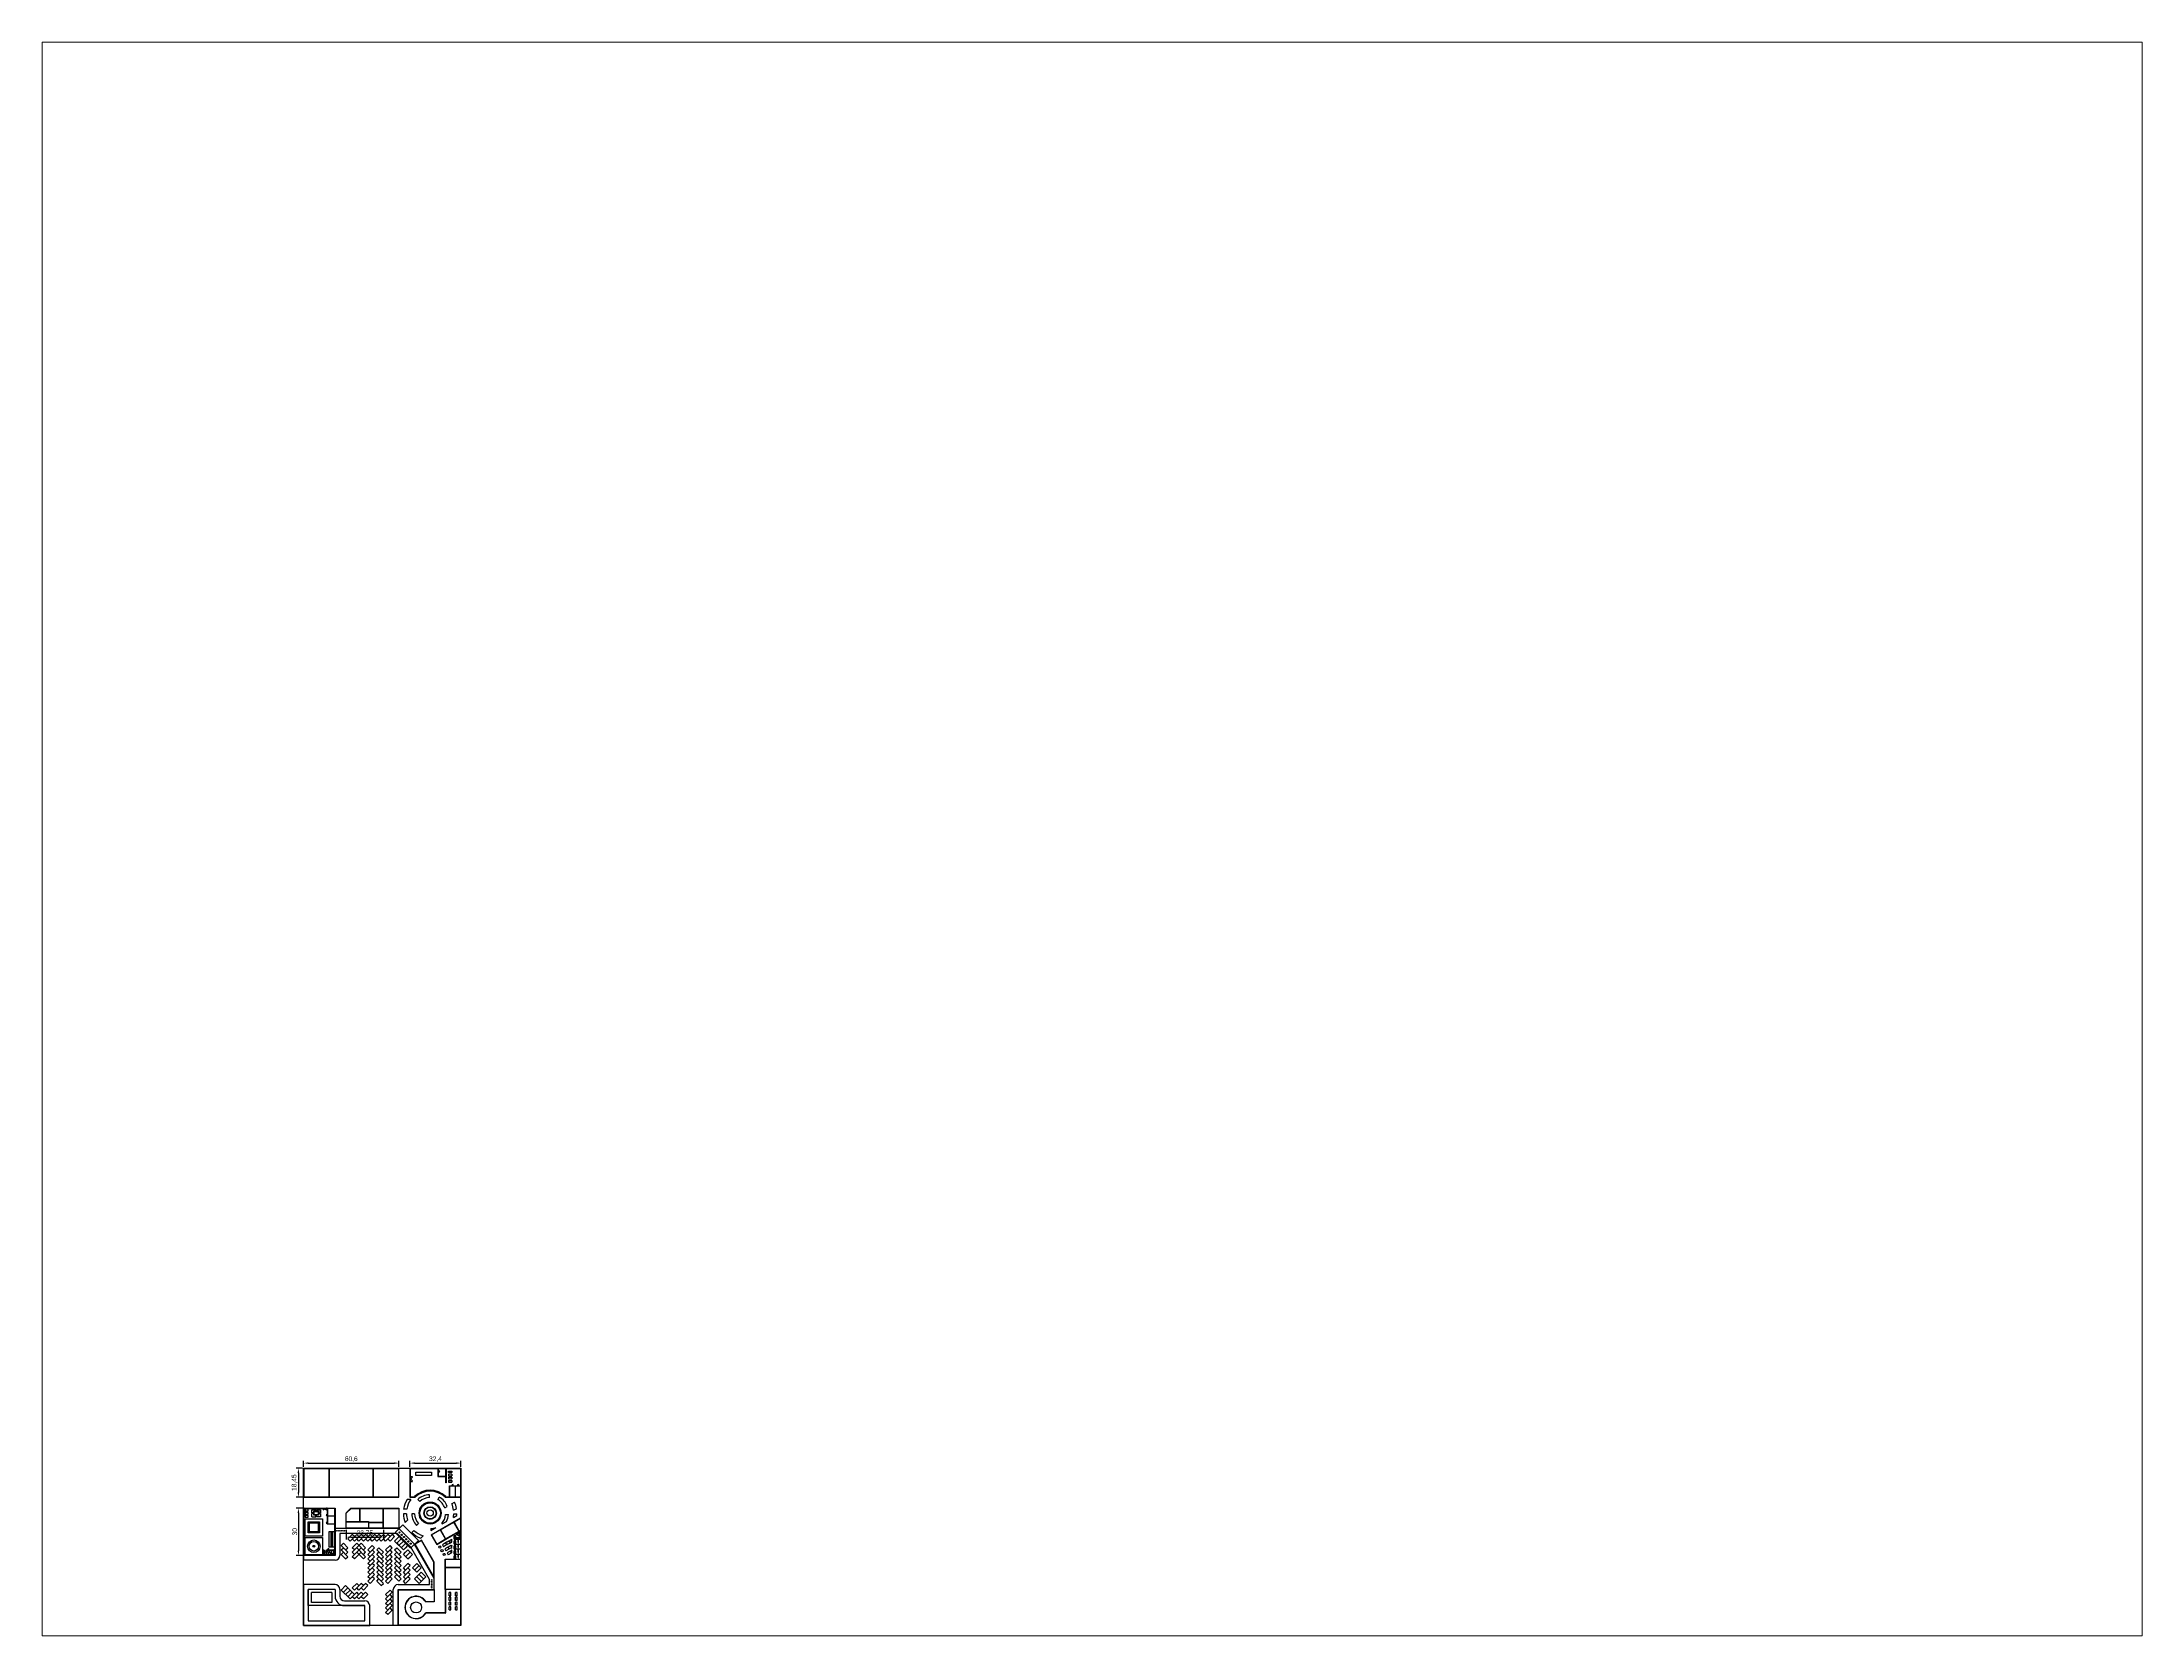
# Paper-space layout 'Layout1' of a CAD drawing. Header units: millimetres. Extents: x 26 to 231, y 20 to 176.
# The model-space entities are those that its viewports show. They can reach past a viewport. Long polylines and large blocks are cut down to what shows.
import ezdxf

# ---------------------------------------------------------------- set-up
doc = ezdxf.new("R2010")
doc.units = ezdxf.units.MM
for name, color, linetype in [('Estacionamiento', 4, 'Continuous'), ('Layer1', 7, 'Continuous'), ('Límite', 2, 'Continuous'), ('Medidas', 8, 'Continuous'), ('Muros', 1, 'Continuous')]:
    doc.layers.add(name, color=color, linetype=linetype)
doc.styles.get("Standard").update_dxf_attribs({"font": 'Arial Unicode MS.ttf'})
doc.dimstyles.new('Decimal-3', dxfattribs={"dimscale": 1.2, "dimtxt": 2.5, "dimasz": 2.5, "dimexe": 1.25, "dimexo": 0.625, "dimtad": 1, "dimtxsty": 'Standard', "dimcen": 2.5, "dimadec": 0, "dimazin": 0, "dimtfac": 1, "dimtmove": 0, "dimatfit": 3, "dimfxl": 1, "dimarcsym": 0})

# ---------------------------------------------------------------- blocks, each defined once
blk = doc.blocks.new('*D4')
at = {"layer": 'Defpoints', "color": 0, "transparency": 16777216}
for p in [(0, 100), (60.6, 103.2), (60.6, 100)]:
    blk.add_point(p, dxfattribs=at)
at = {"layer": 'Medidas', "color": 0, "lineweight": -2, "transparency": 16777216}
for p, q in [((0, 100.8), (0, 104.7)), ((3, 103.2), (57.6, 103.2)), ((60.6, 100.8), (60.6, 104.7))]:
    blk.add_line(p, q, dxfattribs=at)
at = {"layer": 'Medidas', "color": 0, "transparency": 16777216}
for points in [[(3, 103.7), (3, 102.7), (0, 103.2)], [(57.6, 103.7), (57.6, 102.7), (60.6, 103.2)]]:
    blk.add_solid(points, dxfattribs=at)
at = {"layer": 'Medidas', "color": 0, "transparency": 16777216, "insert": (30.3, 105.7), "char_height": 3, "attachment_point": 5}
blk.add_mtext('60,6', dxfattribs=at)
blk = doc.blocks.new('*D5')
at = {"layer": 'Defpoints', "color": 0, "transparency": 16777216}
for p in [(67.6, 100), (100, 103.2), (100, 100)]:
    blk.add_point(p, dxfattribs=at)
at = {"layer": 'Medidas', "color": 0, "lineweight": -2, "transparency": 16777216}
for p, q in [((67.6, 100.8), (67.6, 104.7)), ((70.6, 103.2), (97, 103.2)), ((100, 100.8), (100, 104.7))]:
    blk.add_line(p, q, dxfattribs=at)
at = {"layer": 'Medidas', "color": 0, "transparency": 16777216}
for points in [[(70.6, 103.7), (70.6, 102.7), (67.6, 103.2)], [(97, 103.7), (97, 102.7), (100, 103.2)]]:
    blk.add_solid(points, dxfattribs=at)
at = {"layer": 'Medidas', "color": 0, "transparency": 16777216, "insert": (83.8, 105.7), "char_height": 3, "attachment_point": 5}
blk.add_mtext('32,4', dxfattribs=at)
blk = doc.blocks.new('*D6')
at = {"layer": 'Defpoints', "color": 0, "transparency": 16777216}
for p in [(0, 100), (-3.3, 81.6), (0, 81.6)]:
    blk.add_point(p, dxfattribs=at)
at = {"layer": 'Medidas', "color": 0, "lineweight": -2, "transparency": 16777216}
for p, q in [((-0.8, 100), (-4.8, 100)), ((-3.3, 97), (-3.3, 84.6)), ((-0.8, 81.6), (-4.8, 81.6))]:
    blk.add_line(p, q, dxfattribs=at)
at = {"layer": 'Medidas', "color": 0, "transparency": 16777216}
for points in [[(-3.8, 97), (-2.8, 97), (-3.3, 100)], [(-3.8, 84.6), (-2.8, 84.6), (-3.3, 81.6)]]:
    blk.add_solid(points, dxfattribs=at)
at = {"layer": 'Medidas', "color": 0, "transparency": 16777216, "insert": (-5.8, 90.8), "char_height": 3, "attachment_point": 5, "rotation": 90}
blk.add_mtext('18,45', dxfattribs=at)
blk = doc.blocks.new('*D7')
at = {"layer": 'Defpoints', "color": 0, "transparency": 16777216}
for p in [(0, 74.6), (-3.3, 44.6), (0, 44.6)]:
    blk.add_point(p, dxfattribs=at)
at = {"layer": 'Medidas', "color": 0, "lineweight": -2, "transparency": 16777216}
for p, q in [((-0.8, 74.6), (-4.8, 74.6)), ((-3.3, 71.6), (-3.3, 47.6)), ((-0.8, 44.6), (-4.8, 44.6))]:
    blk.add_line(p, q, dxfattribs=at)
at = {"layer": 'Medidas', "color": 0, "transparency": 16777216}
for points in [[(-3.8, 71.6), (-2.8, 71.6), (-3.3, 74.6)], [(-3.8, 47.6), (-2.8, 47.6), (-3.3, 44.6)]]:
    blk.add_solid(points, dxfattribs=at)
at = {"layer": 'Medidas', "color": 0, "transparency": 16777216, "insert": (-5.6, 59.6), "char_height": 3, "attachment_point": 5, "rotation": 90}
blk.add_mtext('30', dxfattribs=at)
blk = doc.blocks.new('*D8')
at = {"layer": 'Defpoints', "color": 0, "transparency": 16777216}
for p in [(27, 61.6), (50.7, 61.6), (50.7, 56.2)]:
    blk.add_point(p, dxfattribs=at)
at = {"layer": 'Medidas', "color": 0, "lineweight": -2, "transparency": 16777216}
for p, q in [((27, 60.8), (27, 54.7)), ((30, 56.2), (47.7, 56.2)), ((50.7, 60.8), (50.7, 54.7))]:
    blk.add_line(p, q, dxfattribs=at)
at = {"layer": 'Medidas', "color": 0, "transparency": 16777216}
for points in [[(30, 56.7), (30, 55.7), (27, 56.2)], [(47.7, 56.7), (47.7, 55.7), (50.7, 56.2)]]:
    blk.add_solid(points, dxfattribs=at)
at = {"layer": 'Medidas', "color": 0, "transparency": 16777216, "insert": (38.9, 58.7), "char_height": 3, "attachment_point": 5}
blk.add_mtext('23,75', dxfattribs=at)

msp = doc.modelspace()

# ---------------------------------------------------------------- linework, layer by layer
at = {"layer": 'Estacionamiento'}
for p, q in [((28.077, 55.069), (30.906, 57.897)), ((29.492, 53.655), (28.077, 55.069)), ((29.492, 53.655), (33.734, 57.897)), ((32.32, 56.483), (30.906, 57.897)), ((32.32, 53.655), (30.906, 55.069)), ((32.32, 53.655), (36.563, 57.897)), ((35.148, 56.483), (33.734, 57.897)), ((35.148, 53.655), (33.734, 55.069)), ((35.148, 53.655), (39.391, 57.897)), ((37.977, 56.483), (36.563, 57.897)), ((37.977, 53.655), (36.563, 55.069)), ((37.977, 53.655), (42.22, 57.897)), ((40.805, 56.483), (39.391, 57.897)), ((40.805, 53.655), (39.391, 55.069)), ((40.805, 53.655), (45.048, 57.897)), ((43.634, 56.483), (42.22, 57.897)), ((43.634, 53.655), (42.22, 55.069)), ((43.634, 53.655), (47.876, 57.897)), ((46.462, 56.483), (45.048, 57.897)), ((46.462, 53.655), (45.048, 55.069)), ((46.462, 53.655), (50.705, 57.897)), ((49.291, 56.483), (47.876, 57.897)), ((49.291, 53.655), (47.876, 55.069)), ((49.291, 53.655), (53.533, 57.897)), ((52.119, 56.483), (50.705, 57.897)), ((52.119, 53.655), (50.705, 55.069)), ((52.119, 53.655), (56.418, 57.954)), ((54.947, 56.483), (53.533, 57.897)), ((54.947, 53.655), (53.533, 55.069)), ((54.947, 53.655), (57.833, 56.54)), ((57.833, 56.54), (56.418, 57.954)), ((57.776, 53.655), (60.661, 56.54)), ((63.433, 47.998), (57.776, 53.655)), ((62.075, 55.126), (59.19, 52.241)), ((60.604, 50.826), (63.489, 53.712)), ((60.661, 56.54), (62.075, 55.126)), ((63.489, 53.712), (62.075, 55.126)), ((63.489, 53.712), (66.318, 50.883)), ((23.835, 50.826), (25.249, 52.241)), ((28.077, 46.584), (23.835, 50.826)), ((23.835, 47.998), (25.249, 49.412)), ((28.077, 43.755), (23.835, 47.998)), ((23.835, 45.17), (25.249, 46.584)), ((26.663, 42.341), (23.835, 45.17)), ((28.077, 49.412), (25.249, 52.241)), ((26.663, 47.998), (28.077, 49.412)), ((26.663, 45.17), (28.077, 46.584)), ((26.663, 42.341), (28.077, 43.755)), ((30.906, 46.584), (36.563, 52.241)), ((30.906, 49.412), (33.734, 52.241)), ((30.906, 43.755), (36.563, 49.412)), ((32.32, 47.998), (30.906, 49.412)), ((32.32, 45.17), (30.906, 46.584)), ((32.32, 42.341), (30.906, 43.755)), ((32.32, 42.341), (36.563, 46.584)), ((39.391, 46.584), (33.734, 52.241)), ((39.391, 43.755), (33.734, 49.412)), ((37.977, 42.341), (33.734, 46.584)), ((39.391, 49.412), (36.563, 52.241)), ((37.977, 47.998), (39.391, 49.412)), ((37.977, 45.17), (39.391, 46.584)), ((37.977, 42.341), (39.391, 43.755)), ((40.805, 47.998), (43.634, 50.826)), ((40.805, 45.17), (45.048, 49.412)), ((42.22, 46.584), (40.805, 47.998)), ((40.805, 42.341), (45.048, 46.584)), ((42.22, 43.755), (40.805, 45.17)), ((40.805, 39.513), (45.048, 43.755)), ((42.22, 40.927), (40.805, 42.341)), ((40.805, 36.684), (45.048, 40.927)), ((45.048, 49.412), (43.634, 50.826)), ((45.048, 46.584), (43.634, 47.998)), ((45.048, 43.755), (43.634, 45.17)), ((45.048, 40.927), (43.634, 42.341)), ((46.462, 47.998), (47.876, 49.412)), ((50.705, 43.755), (46.462, 47.998)), ((46.462, 45.17), (47.876, 46.584)), ((50.705, 40.927), (46.462, 45.17)), ((46.462, 42.341), (47.876, 43.755)), ((50.705, 38.098), (46.462, 42.341)), ((46.462, 39.513), (47.876, 40.927)), ((50.705, 46.584), (47.876, 49.412)), ((49.291, 45.17), (50.705, 46.584)), ((49.291, 42.341), (50.705, 43.755)), ((49.291, 39.513), (50.705, 40.927)), ((52.119, 47.998), (54.947, 50.826)), ((52.119, 45.17), (56.362, 49.412)), ((53.533, 46.584), (52.119, 47.998)), ((52.119, 42.341), (56.362, 46.584)), ((53.533, 43.755), (52.119, 45.17)), ((52.119, 39.513), (56.362, 43.755)), ((53.533, 40.927), (52.119, 42.341)), ((52.119, 36.684), (56.362, 40.927)), ((56.362, 49.412), (54.947, 50.826)), ((56.362, 46.584), (54.947, 47.998)), ((56.362, 43.755), (54.947, 45.17)), ((56.362, 40.927), (54.947, 42.341)), ((57.776, 47.998), (59.19, 49.412)), ((62.019, 43.755), (57.776, 47.998)), ((57.776, 45.17), (59.19, 46.584)), ((62.019, 40.927), (57.776, 45.17)), ((57.776, 42.341), (59.19, 43.755)), ((62.019, 38.098), (57.776, 42.341)), ((57.776, 39.513), (59.19, 40.927)), ((59.19, 52.241), (60.604, 50.826)), ((62.019, 46.584), (59.19, 49.412)), ((60.604, 45.17), (62.019, 46.584)), ((60.604, 42.341), (62.019, 43.755)), ((60.604, 39.513), (62.019, 40.927)), ((62.019, 49.412), (64.904, 52.297)), ((63.433, 47.998), (64.493, 49.059)), ((63.433, 45.17), (64.847, 46.584)), ((66.261, 42.341), (63.433, 45.17)), ((64.493, 49.059), (64.904, 49.469)), ((64.847, 46.584), (66.318, 48.055)), ((64.847, 43.755), (66.261, 45.17)), ((64.904, 49.469), (66.318, 50.883)), ((66.261, 45.17), (67.732, 46.64)), ((66.261, 42.341), (67.675, 43.755)), ((66.318, 48.055), (66.607, 47.765)), ((66.607, 47.765), (69.146, 45.226)), ((67.675, 43.755), (69.09, 45.17)), ((69.09, 45.17), (69.146, 45.226)), ((30.906, 23.956), (33.734, 26.785)), ((32.32, 22.542), (36.563, 26.785)), ((35.148, 25.371), (33.734, 26.785)), ((35.148, 22.542), (39.391, 26.785)), ((37.977, 25.371), (36.563, 26.785)), ((40.805, 25.371), (39.391, 26.785)), ((42.22, 38.098), (40.805, 39.513)), ((40.805, 33.856), (45.048, 38.098)), ((42.22, 35.27), (40.805, 36.684)), ((40.805, 31.027), (45.048, 35.27)), ((42.22, 32.442), (40.805, 33.856)), ((40.805, 28.199), (45.048, 32.442)), ((42.22, 29.613), (40.805, 31.027)), ((42.22, 26.785), (40.805, 28.199)), ((42.22, 26.785), (45.048, 29.613)), ((45.048, 38.098), (43.634, 39.513)), ((45.048, 35.27), (43.634, 36.684)), ((45.048, 32.442), (43.634, 33.856)), ((45.048, 29.613), (43.634, 31.027)), ((50.705, 35.27), (46.462, 39.513)), ((46.462, 36.684), (47.876, 38.098)), ((50.705, 32.442), (46.462, 36.684)), ((46.462, 33.856), (47.876, 35.27)), ((50.705, 29.613), (46.462, 33.856)), ((46.462, 31.027), (47.876, 32.442)), ((50.705, 26.785), (46.462, 31.027)), ((46.462, 28.199), (47.876, 29.613)), ((49.291, 25.371), (46.462, 28.199)), ((49.291, 36.684), (50.705, 38.098)), ((49.291, 33.856), (50.705, 35.27)), ((49.291, 31.027), (50.705, 32.442)), ((49.291, 28.199), (50.705, 29.613)), ((49.291, 25.371), (50.705, 26.785)), ((53.533, 38.098), (52.119, 39.513)), ((52.119, 33.856), (56.362, 38.098)), ((53.533, 35.27), (52.119, 36.684)), ((52.119, 31.027), (56.362, 35.27)), ((53.533, 32.442), (52.119, 33.856)), ((52.119, 28.199), (56.362, 32.442)), ((53.533, 29.613), (52.119, 31.027)), ((53.533, 26.785), (52.119, 28.199)), ((53.533, 26.785), (56.362, 29.613)), ((56.362, 38.098), (54.947, 39.513)), ((56.362, 35.27), (54.947, 36.684)), ((56.362, 32.442), (54.947, 33.856)), ((56.362, 29.613), (54.947, 31.027)), ((62.019, 35.27), (57.776, 39.513)), ((57.776, 36.684), (59.19, 38.098)), ((62.019, 32.442), (57.776, 36.684)), ((57.776, 33.856), (59.19, 35.27)), ((62.019, 29.613), (57.776, 33.856)), ((57.776, 31.027), (59.19, 32.442)), ((60.604, 28.199), (57.776, 31.027)), ((60.604, 36.684), (62.019, 38.098)), ((60.604, 33.856), (62.019, 35.27)), ((60.604, 31.027), (62.019, 32.442)), ((60.604, 28.199), (62.019, 29.613)), ((63.433, 36.684), (66.261, 39.513)), ((63.433, 33.856), (67.675, 38.098)), ((64.847, 35.27), (63.433, 36.684)), ((63.433, 31.027), (67.675, 35.27)), ((64.847, 32.442), (63.433, 33.856)), ((63.433, 28.199), (67.675, 32.442)), ((64.847, 29.613), (63.433, 31.027)), ((64.847, 26.785), (63.433, 28.199)), ((64.847, 26.785), (67.675, 29.613)), ((67.675, 38.098), (66.261, 39.513)), ((67.675, 35.27), (66.261, 36.684)), ((67.675, 32.442), (66.261, 33.856)), ((67.675, 29.613), (66.261, 31.027)), ((69.09, 36.684), (71.918, 39.513)), ((71.918, 33.856), (69.09, 36.684)), ((70.504, 35.27), (73.332, 38.098)), ((70.504, 29.613), (74.746, 33.856)), ((73.332, 26.785), (70.504, 29.613)), ((74.746, 36.684), (71.918, 39.513)), ((71.918, 33.856), (74.746, 36.684)), ((74.746, 28.199), (71.918, 31.027)), ((76.161, 29.613), (73.332, 32.442)), ((73.332, 26.785), (77.575, 31.027)), ((77.575, 31.027), (74.746, 33.856)), ((23.835, 22.542), (26.663, 25.371)), ((29.492, 16.885), (23.835, 22.542)), ((25.249, 21.128), (28.077, 23.956)), ((32.32, 19.714), (26.663, 25.371)), ((26.663, 19.714), (29.492, 22.542)), ((28.077, 18.3), (30.906, 21.128)), ((29.492, 16.885), (33.734, 21.128)), ((32.32, 22.542), (30.906, 23.956)), ((32.32, 16.885), (30.906, 18.3)), ((32.32, 16.885), (36.563, 21.128)), ((35.148, 22.542), (33.734, 23.956)), ((35.148, 19.714), (33.734, 21.128)), ((35.148, 16.885), (33.734, 18.3)), ((35.148, 16.885), (39.391, 21.128)), ((37.977, 22.542), (36.563, 23.956)), ((37.977, 19.714), (36.563, 21.128)), ((37.977, 16.885), (36.563, 18.3)), ((37.977, 22.542), (40.805, 25.371)), ((37.977, 16.885), (40.805, 19.714)), ((40.805, 19.714), (39.391, 21.128)), ((52.119, 19.714), (54.947, 22.542)), ((52.119, 16.885), (56.362, 21.128)), ((53.533, 18.3), (52.119, 19.714)), ((52.119, 14.057), (56.362, 18.3)), ((53.533, 15.471), (52.119, 16.885)), ((52.119, 11.228), (56.362, 15.471)), ((53.533, 12.643), (52.119, 14.057)), ((56.362, 21.128), (54.947, 22.542)), ((56.362, 18.3), (54.947, 19.714)), ((56.362, 15.471), (54.947, 16.885)), ((56.362, 12.643), (54.947, 14.057)), ((52.119, 8.4), (56.362, 12.643)), ((53.533, 9.814), (52.119, 11.228)), ((53.533, 6.986), (52.119, 8.4)), ((53.533, 6.986), (56.362, 9.814)), ((56.362, 9.814), (54.947, 11.228))]:
    msp.add_line(p, q, dxfattribs=at)
at = {"layer": 'Layer1'}
for p, q in [((16.297, 81.704), (16.297, 99.704)), ((16.447, 81.704), (16.447, 99.704)), ((44.297, 81.704), (44.297, 99.704)), ((44.447, 81.704), (44.447, 99.704)), ((60.447, 81.704), (60.447, 99.704)), ((60.597, 81.554), (60.597, 99.704)), ((67.596, 99.704), (67.596, 81.554)), ((67.596, 94.604), (67.746, 94.604)), ((67.596, 94.604), (69.096, 94.604)), ((67.746, 99.704), (67.746, 81.704)), ((85.389, 99.704), (85.389, 94.704)), ((85.389, 98.204), (86.539, 98.204)), ((85.389, 94.704), (90.389, 94.704)), ((85.539, 99.704), (85.539, 94.854)), ((85.539, 94.854), (90.389, 94.854)), ((90.389, 94.854), (90.389, 99.704)), ((90.389, 90.704), (90.389, 94.704)), ((90.539, 99.704), (90.539, 90.704)), ((92.167, 96.173), (92.167, 95.173)), ((92.167, 95.173), (94.167, 95.173)), ((92.167, 94.173), (94.167, 94.173)), ((92.167, 94.173), (92.167, 93.173)), ((94.167, 96.173), (94.167, 95.173)), ((94.167, 94.173), (94.167, 93.173)), ((99.696, 99.704), (99.696, 99.704)), ((0.297, 81.704), (16.297, 81.704)), ((0.297, 81.554), (60.597, 81.554)), ((16.447, 81.704), (44.297, 81.704)), ((44.447, 81.704), (60.447, 81.704)), ((67.746, 91.604), (67.596, 91.604)), ((67.596, 91.604), (69.096, 91.604)), ((67.596, 81.554), (70.919, 81.554)), ((67.746, 81.704), (70.86, 81.704)), ((70.52, 82.07), (70.86, 81.704)), ((79.896, 81.34), (79.896, 83.126)), ((85.346, 80.026), (85.396, 80.114)), ((85.396, 80.114), (86.237, 81.571)), ((89.872, 81.554), (99.696, 81.554)), ((90.272, 82.07), (89.931, 81.704)), ((89.931, 81.704), (92.779, 81.704)), ((90.539, 90.704), (90.389, 90.704)), ((92.167, 93.173), (94.167, 93.173)), ((92.167, 92.173), (94.167, 92.173)), ((92.167, 92.173), (92.167, 91.173)), ((92.167, 91.173), (94.167, 91.173)), ((92.929, 81.704), (96.241, 81.704)), ((94.167, 92.173), (94.167, 91.173)), ((95.085, 88.704), (95.085, 89.704)), ((96.241, 88.704), (96.241, 81.704)), ((96.391, 88.704), (96.391, 81.704)), ((96.391, 81.704), (99.696, 81.704)), ((98.547, 88.704), (98.547, 89.704)), ((-0.003, 74.554), (11.997, 74.554)), ((-0.003, 74.554), (0.997, 74.554)), ((0.297, 74.254), (11.997, 74.254)), ((0.297, 74.254), (0.997, 74.254)), ((0.497, 72.854), (0.297, 72.854)), ((0.297, 72.854), (0.297, 68.854)), ((0.497, 68.854), (0.297, 68.854)), ((0.497, 67.854), (0.297, 67.854)), ((0.297, 67.854), (0.297, 44.854)), ((0.497, 68.854), (0.497, 72.854)), ((0.497, 44.854), (0.497, 67.854)), ((0.997, 74.254), (0.997, 74.554)), ((0.997, 74.554), (1.097, 74.554)), ((2.997, 73.854), (0.997, 73.854)), ((0.997, 73.854), (0.997, 72.854)), ((0.997, 72.854), (2.997, 72.854)), ((2.997, 71.854), (0.997, 71.854)), ((0.997, 71.854), (0.997, 70.854)), ((0.997, 70.854), (2.997, 70.854)), ((2.997, 69.854), (0.997, 69.854)), ((0.997, 69.854), (0.997, 68.854)), ((0.997, 68.854), (2.997, 68.854)), ((0.997, 56.854), (0.997, 67.854)), ((0.997, 67.854), (11.997, 67.854)), ((1.097, 74.554), (1.097, 74.254)), ((10.897, 74.454), (1.097, 74.454)), ((1.097, 74.354), (10.897, 74.354)), ((2.997, 72.854), (2.997, 73.854)), ((2.997, 70.854), (2.997, 71.854)), ((2.997, 68.854), (2.997, 69.854)), ((5.247, 73.604), (7.747, 73.604)), ((5.247, 71.604), (5.247, 73.604)), ((6.497, 71.604), (5.247, 71.604)), ((6.497, 71.104), (5.247, 71.104)), ((5.247, 69.104), (5.247, 71.104)), ((5.247, 69.104), (7.747, 69.104)), ((6.497, 71.604), (6.497, 72.604)), ((6.497, 72.604), (7.747, 72.604)), ((6.497, 70.104), (6.497, 71.104)), ((7.747, 70.104), (6.497, 70.104)), ((6.747, 71.354), (6.747, 72.354)), ((6.747, 72.354), (9.247, 72.354)), ((6.747, 70.354), (6.747, 71.354)), ((9.247, 70.354), (6.747, 70.354)), ((7.747, 73.604), (7.747, 72.604)), ((7.747, 69.104), (7.747, 70.104)), ((8.247, 73.604), (8.247, 72.604)), ((8.247, 73.604), (10.747, 73.604)), ((8.247, 72.604), (9.497, 72.604)), ((9.497, 70.104), (8.247, 70.104)), ((8.247, 69.104), (8.247, 70.104)), ((10.747, 69.104), (8.247, 69.104)), ((9.247, 72.354), (9.247, 70.354)), ((9.497, 72.604), (9.497, 71.604)), ((9.497, 71.604), (10.747, 71.604)), ((9.497, 71.104), (10.747, 71.104)), ((9.497, 71.104), (9.497, 70.104)), ((10.747, 71.604), (10.747, 73.604)), ((10.747, 73.604), (10.747, 71.604)), ((10.747, 71.104), (10.747, 69.104)), ((10.997, 74.554), (10.897, 74.554)), ((10.897, 74.554), (10.897, 74.254)), ((10.897, 74.554), (10.897, 74.454)), ((10.997, 74.554), (10.997, 74.254)), ((10.997, 74.554), (11.997, 74.554)), ((11.997, 74.554), (11.997, 74.254)), ((11.997, 74.554), (12.497, 74.554)), ((12.497, 74.354), (11.997, 74.354)), ((11.997, 67.854), (11.997, 56.854)), ((12.497, 74.554), (12.497, 74.354)), ((12.497, 74.554), (13.497, 74.554)), ((12.497, 74.554), (12.497, 73.554)), ((13.497, 74.454), (12.497, 74.454)), ((13.497, 74.554), (13.497, 74.454)), ((13.497, 74.554), (14.497, 74.554)), ((13.497, 74.454), (14.497, 74.454)), ((15.147, 70.429), (14.347, 70.429)), ((14.997, 74.554), (14.497, 74.554)), ((14.497, 74.554), (14.497, 74.354)), ((14.497, 74.554), (14.497, 73.554)), ((14.497, 74.354), (14.997, 74.354)), ((14.997, 74.554), (14.997, 70.429)), ((14.997, 74.554), (19.997, 74.554)), ((15.147, 70.429), (14.997, 70.429)), ((15.147, 69.629), (14.997, 69.629)), ((14.997, 69.629), (14.997, 65.504)), ((15.047, 70.429), (15.047, 69.635)), ((19.697, 74.404), (15.147, 74.404)), ((15.147, 74.404), (15.147, 69.629)), ((15.147, 69.629), (19.697, 69.629)), ((19.697, 69.479), (15.147, 69.479)), ((15.147, 69.479), (15.147, 64.704)), ((19.697, 74.404), (19.697, 69.629)), ((19.697, 69.479), (19.697, 64.704)), ((19.997, 74.554), (19.997, 61.554)), ((19.997, 69.629), (19.997, 69.479)), ((27.041, 71.51), (26.997, 71.466)), ((26.997, 61.854), (26.997, 71.466)), ((27.041, 71.51), (30.041, 74.51)), ((27.147, 71.404), (30.147, 74.404)), ((27.147, 66.004), (27.147, 71.404)), ((30.041, 74.51), (30.085, 74.554)), ((30.085, 74.554), (60.597, 74.554)), ((30.147, 74.404), (35.497, 74.404)), ((35.497, 74.404), (35.497, 66.004)), ((35.647, 74.404), (35.647, 66.004)), ((35.647, 74.404), (50.597, 74.404)), ((50.597, 65.704), (50.597, 74.404)), ((50.747, 61.854), (50.747, 74.404)), ((50.747, 74.404), (60.597, 74.404)), ((60.447, 74.554), (60.447, 61.854)), ((60.597, 74.554), (60.597, 61.854)), ((65.373, 70.953), (63.398, 70.953)), ((65.574, 73.953), (63.575, 73.953)), ((64.487, 65.444), (66.04, 66.997)), ((68.037, 80.008), (65.699, 80.008)), ((70.509, 70.953), (68.723, 70.953)), ((73.758, 78.798), (72.496, 80.061)), ((81.059, 57.65), (99.696, 68.411)), ((89.721, 74.776), (91.288, 75.68)), ((90.245, 70.46), (92.037, 70.46)), ((94.214, 77.37), (94.446, 77.504)), ((94.446, 77.504), (95.935, 78.363)), ((95.17, 68.684), (97.334, 69.933)), ((95.303, 73.38), (96.446, 74.04)), ((95.419, 70.953), (97.394, 70.953)), ((95.571, 65.856), (99.696, 68.237)), ((96.446, 74.04), (97.138, 74.439)), ((11.997, 56.854), (0.997, 56.854)), ((0.997, 44.854), (0.997, 55.854)), ((0.997, 55.854), (11.997, 55.854)), ((0.997, 55.854), (6.497, 55.854)), ((2.997, 58.854), (2.997, 65.854)), ((2.997, 65.854), (9.997, 65.854)), ((9.997, 58.854), (2.997, 58.854)), ((3.677, 65.174), (9.317, 65.174)), ((3.677, 59.534), (3.677, 65.174)), ((9.317, 59.534), (3.677, 59.534)), ((9.317, 65.174), (9.317, 59.534)), ((9.997, 65.854), (9.997, 58.854)), ((11.997, 55.854), (11.997, 44.854)), ((15.147, 65.504), (14.347, 65.504)), ((14.997, 64.718), (14.997, 64.554)), ((14.997, 64.554), (19.697, 64.554)), ((15.047, 65.504), (15.047, 64.71)), ((15.147, 64.704), (15.147, 65.504)), ((15.147, 64.704), (19.697, 64.704)), ((16.197, 49.854), (16.197, 59.854)), ((16.197, 59.854), (19.697, 59.854)), ((17.297, 59.854), (17.297, 49.854)), ((18.397, 49.854), (18.397, 59.854)), ((19.697, 59.854), (19.497, 59.854)), ((19.497, 59.854), (19.497, 49.854)), ((19.697, 64.554), (19.697, 61.554)), ((19.697, 59.854), (19.697, 49.854)), ((27.147, 66.004), (35.497, 66.004)), ((27.147, 61.854), (27.147, 65.854)), ((27.147, 61.854), (27.147, 65.854)), ((27.147, 65.854), (41.147, 65.854)), ((35.647, 66.004), (41.297, 66.004)), ((41.147, 65.854), (41.147, 61.854)), ((41.297, 66.004), (41.297, 65.704)), ((41.297, 65.704), (50.597, 65.704)), ((41.297, 65.554), (50.597, 65.554)), ((41.297, 65.554), (41.297, 61.854)), ((50.597, 61.854), (50.597, 65.554)), ((63.072, 64.029), (58.122, 59.079)), ((58.122, 59.079), (68.022, 49.179)), ((60.668, 59.362), (61.233, 58.796)), ((61.233, 59.362), (60.668, 58.796)), ((62.648, 57.948), (62.082, 57.382)), ((62.082, 57.948), (62.648, 57.382)), ((63.072, 64.029), (72.971, 54.129)), ((64.062, 56.533), (63.496, 55.968)), ((63.496, 56.533), (64.062, 55.968)), ((65.476, 55.119), (64.91, 54.553)), ((64.91, 55.119), (65.476, 54.553)), ((66.89, 53.705), (66.324, 53.139)), ((66.324, 53.705), (66.89, 53.139)), ((72.971, 54.129), (68.022, 49.179)), ((70.127, 60.477), (68.73, 59.08)), ((74.996, 54.15), (70.496, 51.654)), ((74.94, 53.947), (70.834, 51.67)), ((73.051, 64.816), (71.789, 63.553)), ((74.387, 55.545), (75.94, 57.098)), ((82.846, 40.253), (74.94, 53.947)), ((82.996, 40.294), (74.996, 54.15)), ((80.896, 60.443), (83.99, 62.229)), ((80.896, 61.566), (80.896, 60.443)), ((81.059, 57.65), (84.559, 51.588)), ((81.263, 57.595), (86.781, 60.781)), ((81.263, 57.595), (84.613, 51.793)), ((84.559, 51.588), (99.696, 60.328)), ((90.206, 54.848), (84.559, 51.588)), ((84.613, 51.793), (90.131, 54.978)), ((86.781, 60.781), (90.131, 54.978)), ((86.911, 60.856), (95.441, 65.781)), ((86.911, 60.856), (90.261, 55.053)), ((87.741, 64.816), (88.008, 64.549)), ((88.008, 64.549), (90.817, 66.171)), ((90.206, 54.848), (98.866, 59.848)), ((90.261, 55.053), (98.791, 59.978)), ((91.206, 53.116), (92.27, 53.731)), ((92.27, 53.731), (93.02, 52.432)), ((92.487, 53.856), (94.196, 54.843)), ((92.487, 53.856), (93.237, 52.557)), ((94.196, 53.111), (94.196, 54.843)), ((98.791, 59.978), (95.441, 65.781)), ((98.921, 60.053), (95.571, 65.856)), ((95.696, 58.019), (95.698, 58.019)), ((95.696, 54.774), (95.696, 56.924)), ((95.696, 54.849), (95.696, 54.924)), ((96.946, 54.924), (95.696, 54.924)), ((98.196, 54.774), (95.696, 54.774)), ((95.696, 51.604), (95.696, 53.754)), ((96.946, 58.424), (97.946, 58.424)), ((96.946, 57.924), (96.946, 58.424)), ((96.946, 57.924), (97.946, 57.924)), ((96.946, 54.924), (96.946, 55.924)), ((96.946, 55.924), (99.596, 55.924)), ((96.946, 54.924), (99.696, 54.924)), ((97.946, 57.924), (97.946, 58.424)), ((97.946, 54.924), (97.946, 55.924)), ((98.196, 52.754), (98.196, 54.774)), ((99.696, 54.774), (98.346, 54.774)), ((98.346, 52.754), (98.346, 54.774)), ((98.596, 58.924), (98.596, 59.424)), ((98.596, 59.424), (99.596, 59.424)), ((98.596, 58.924), (99.596, 58.924)), ((98.596, 58.424), (99.596, 58.424)), ((98.596, 57.924), (98.596, 58.424)), ((98.596, 57.924), (99.596, 57.924)), ((98.596, 56.924), (98.596, 57.424)), ((98.596, 57.424), (99.596, 57.424)), ((98.596, 56.924), (99.596, 56.924)), ((98.596, 54.924), (98.596, 55.924)), ((98.921, 60.053), (99.696, 60.501)), ((99.596, 58.924), (99.596, 59.424)), ((99.596, 57.924), (99.596, 58.424)), ((99.596, 56.924), (99.596, 57.424)), ((99.596, 54.924), (99.596, 55.924)), ((0.297, 44.854), (0.497, 44.854)), ((0.297, 44.854), (0.297, 44.854)), ((11.997, 44.854), (0.997, 44.854)), ((14.547, 48.004), (19.697, 48.004)), ((14.547, 44.854), (14.547, 48.004)), ((14.697, 44.854), (14.697, 47.854)), ((14.697, 47.854), (19.697, 47.854)), ((15.047, 48.004), (15.047, 47.854)), ((16.047, 48.004), (16.047, 48.854)), ((16.047, 48.004), (16.047, 47.854)), ((19.697, 49.854), (16.197, 49.854)), ((19.697, 44.854), (16.681, 44.854)), ((16.697, 47.954), (16.697, 48.004)), ((19.197, 47.954), (16.697, 47.954)), ((16.697, 47.954), (16.697, 47.904)), ((16.697, 47.854), (16.697, 47.904)), ((16.697, 47.904), (19.197, 47.904)), ((19.697, 48.004), (19.197, 48.004)), ((19.197, 48.004), (19.197, 47.854)), ((19.697, 48.004), (19.697, 47.854)), ((19.697, 47.715), (19.697, 44.854)), ((19.697, 44.854), (19.697, 47.715)), ((68.304, 52.291), (67.739, 51.725)), ((67.739, 52.291), (68.304, 51.725)), ((82.846, 30.863), (82.846, 40.253)), ((82.996, 30.004), (82.996, 40.294)), ((85.926, 49.833), (85.926, 49.965)), ((87.283, 47.483), (87.283, 47.615)), ((90.105, 52.481), (88.157, 51.356)), ((88.157, 51.356), (88.907, 50.057)), ((88.64, 45.133), (88.64, 45.265)), ((90.855, 51.182), (88.907, 50.057)), ((91.605, 49.883), (89.657, 48.758)), ((89.657, 48.758), (90.407, 47.459)), ((89.996, 42.244), (98.196, 42.244)), ((89.996, 37.004), (89.996, 42.169)), ((90.071, 42.169), (99.696, 42.169)), ((90.071, 37.004), (90.071, 42.169)), ((90.105, 52.481), (90.855, 51.182)), ((91.206, 53.116), (90.322, 52.606)), ((90.322, 52.606), (91.072, 51.307)), ((92.355, 48.584), (90.407, 47.459)), ((91.956, 51.817), (91.072, 51.307)), ((93.105, 47.285), (91.157, 46.16)), ((91.157, 46.16), (91.907, 44.861)), ((91.605, 49.883), (92.355, 48.584)), ((92.706, 50.518), (91.822, 50.008)), ((91.822, 50.008), (92.572, 48.709)), ((93.855, 45.986), (91.907, 44.861)), ((91.956, 51.817), (93.02, 52.432)), ((93.456, 49.219), (92.572, 48.709)), ((92.706, 50.518), (93.77, 51.133)), ((93.105, 47.285), (93.855, 45.986)), ((93.237, 52.557), (94.196, 53.111)), ((94.206, 47.92), (93.322, 47.41)), ((93.322, 47.41), (94.072, 46.111)), ((93.456, 49.219), (94.196, 49.647)), ((93.77, 51.133), (94.196, 50.395)), ((94.196, 46.183), (94.072, 46.111)), ((94.196, 49.647), (94.196, 50.395)), ((94.196, 46.183), (94.196, 47.915)), ((95.696, 51.754), (98.196, 51.754)), ((95.696, 51.604), (98.196, 51.604)), ((95.696, 48.434), (95.696, 50.584)), ((95.696, 48.509), (95.696, 48.584)), ((98.196, 48.584), (95.696, 48.584)), ((98.196, 48.434), (95.696, 48.434)), ((95.696, 45.264), (95.696, 47.414)), ((95.696, 45.414), (98.196, 45.414)), ((95.696, 45.264), (95.696, 45.339)), ((95.696, 45.264), (98.196, 45.264)), ((95.696, 42.244), (95.696, 44.32)), ((98.196, 49.584), (98.196, 51.604)), ((98.196, 46.414), (98.196, 48.434)), ((98.196, 43.244), (98.196, 45.264)), ((98.346, 51.754), (99.696, 51.754)), ((98.346, 49.584), (98.346, 51.604)), ((98.346, 51.604), (99.696, 51.604)), ((99.696, 48.584), (98.346, 48.584)), ((99.696, 48.434), (98.346, 48.434)), ((98.346, 46.414), (98.346, 48.434)), ((98.346, 45.414), (99.696, 45.414)), ((98.346, 43.244), (98.346, 45.264)), ((98.346, 45.264), (99.696, 45.264)), ((98.346, 42.244), (99.696, 42.244)), ((89.996, 23.004), (89.996, 37.004)), ((90.071, 37.004), (99.696, 37.004)), ((90.071, 36.929), (99.696, 36.929)), ((90.071, 23.004), (90.071, 36.929)), ((82.896, 15.004), (77.559, 15.004)), ((82.896, 15.104), (77.616, 15.104)), ((82.896, 22.704), (82.896, 15.104)), ((82.996, 22.704), (82.996, 15.104)), ((89.996, 22.929), (89.996, 23.004)), ((99.696, 22.929), (89.996, 22.929)), ((89.996, 22.929), (89.996, 8.004)), ((99.696, 23.004), (90.071, 23.004)), ((90.096, 22.929), (90.096, 8.004)), ((93.496, 20.964), (92.496, 20.964)), ((92.496, 18.964), (92.496, 20.964)), ((93.496, 18.964), (92.496, 18.964)), ((93.496, 17.964), (92.496, 17.964)), ((92.496, 15.964), (92.496, 17.964)), ((93.496, 15.964), (92.496, 15.964)), ((93.496, 14.964), (92.496, 14.964)), ((92.496, 12.964), (92.496, 14.964)), ((93.496, 18.964), (93.496, 20.964)), ((93.496, 15.964), (93.496, 17.964)), ((93.496, 12.964), (93.496, 14.964)), ((97.496, 20.964), (96.496, 20.964)), ((96.496, 18.964), (96.496, 20.964)), ((97.496, 18.964), (96.496, 18.964)), ((97.496, 17.964), (96.496, 17.964)), ((96.496, 15.964), (96.496, 17.964)), ((97.496, 15.964), (96.496, 15.964)), ((97.496, 14.964), (96.496, 14.964)), ((96.496, 12.964), (96.496, 14.964)), ((97.496, 18.964), (97.496, 20.964)), ((97.496, 15.964), (97.496, 17.964)), ((97.496, 12.964), (97.496, 14.964)), ((82.996, 8.004), (77.559, 8.004)), ((82.996, 7.904), (77.616, 7.904)), ((89.996, 8.004), (82.996, 8.004)), ((89.996, 7.904), (82.996, 7.904)), ((93.496, 12.964), (92.496, 12.964)), ((92.496, 9.969), (92.496, 11.964)), ((93.496, 11.964), (92.496, 11.964)), ((92.496, 9.969), (93.496, 9.969)), ((93.496, 9.969), (93.496, 11.964)), ((97.496, 12.964), (96.496, 12.964)), ((96.496, 9.969), (96.496, 11.964)), ((97.496, 11.964), (96.496, 11.964)), ((96.496, 9.969), (97.496, 9.969)), ((97.496, 9.969), (97.496, 11.964))]:
    msp.add_line(p, q, dxfattribs=at)
for points in [[(71.296, 97.408), (81.296, 97.408), (81.296, 95.408), (71.296, 95.408)], [(92.167, 98.173), (94.167, 98.173), (94.167, 97.173), (92.167, 97.173)], [(95.696, 54.924), (96.696, 54.924), (96.696, 56.924), (95.696, 56.924)], [(95.696, 51.754), (96.696, 51.754), (96.696, 53.754), (95.696, 53.754)], [(12.94, 47.935), (12.64, 47.935), (12.64, 44.935), (12.94, 44.935)], [(13.24, 44.935), (12.94, 44.935), (12.94, 47.935), (13.24, 47.935)], [(13.24, 46.935), (14.24, 46.935), (14.24, 44.935), (13.24, 44.935)], [(15.592, 44.984), (14.842, 44.984), (14.842, 46.984), (15.592, 46.984)], [(16.681, 47.715), (17.681, 47.715), (17.681, 46.215), (16.681, 46.215)], [(95.696, 48.584), (96.696, 48.584), (96.696, 50.584), (95.696, 50.584)]]:
    msp.add_lwpolyline(points, close=True, dxfattribs=at)
for points in [[(94.167, 96.173), (92.167, 96.173)], [(92.779, 81.704), (92.779, 88.854), (99.696, 88.854)], [(92.931, 81.704), (92.929, 81.704), (92.929, 88.704), (96.241, 88.704)], [(92.931, 81.704), (92.931, 83.704)], [(96.391, 88.704), (99.696, 88.704)], [(18.981, 47.715), (18.981, 45.515), (16.681, 45.515)], [(16.681, 44.854), (16.681, 45.515)], [(18.981, 47.715), (19.697, 47.715)], [(96.696, 45.414), (96.696, 47.414), (95.696, 47.414), (95.696, 45.414)], [(96.696, 42.244), (96.696, 44.32), (95.696, 44.32), (95.696, 42.244)], [(98.196, 52.754), (98.346, 52.754)], [(98.346, 51.754), (98.196, 51.754)], [(98.196, 49.584), (98.346, 49.584)], [(98.346, 48.584), (98.196, 48.584)], [(98.196, 46.414), (98.346, 46.414)], [(98.346, 45.414), (98.196, 45.414)], [(98.196, 43.244), (98.346, 43.244)], [(98.346, 42.244), (98.196, 42.244)]]:
    msp.add_lwpolyline(points, dxfattribs=at)
for centre, radius in [((80.396, 71.453), 6.997), ((80.396, 71.453), 6.5), ((80.396, 71.453), 4), ((80.396, 71.453), 3.75), ((80.396, 71.453), 2), ((6.497, 50.354), 4), ((20.997, 60.254), 0.2), ((21.997, 60.254), 0.2), ((22.997, 60.254), 0.2), ((23.997, 60.254), 0.2), ((24.997, 60.254), 0.2), ((25.997, 60.254), 0.2), ((60.95, 59.079), 0.4), ((62.365, 57.665), 0.4), ((63.779, 56.25), 0.4), ((65.193, 54.836), 0.4), ((66.607, 53.422), 0.4), ((96.647, 58.179), 0.15), ((98.258, 57.129), 0.15), ((98.272, 59.285), 0.15), ((98.583, 58.574), 0.15), ((99.072, 57.765), 0.15), ((99.293, 56.679), 0.15), ((99.344, 58.594), 0.15), ((6.497, 50.354), 3), ((6.497, 50.354), 0.6), ((6.497, 50.354), 0.5), ((68.022, 52.008), 0.4), ((86.603, 49.899), 0.68), ((87.96, 47.549), 0.68), ((89.316, 45.199), 0.68), ((81.396, 29.004), 0.2), ((81.396, 28.004), 0.2), ((81.396, 27.004), 0.2), ((71.496, 11.504), 3.5), ((81.396, 26.004), 0.2), ((81.396, 25.004), 0.2), ((81.396, 24.004), 0.2)]:
    msp.add_circle(centre, radius, dxfattribs=at)
for centre, radius, start, end in [((67.596, 94.604), 1.5, 270, 0), ((85.389, 98.204), 1.15, 270, 0), ((67.596, 91.604), 1.5, 0, 90), ((80.396, 71.453), 14.5, 47.069374, 132.930626), ((80.396, 71.453), 14, 47.069374, 132.930626), ((80.396, 71.453), 13.85, 46.825929, 133.174071), ((80.396, 71.453), 11.683, 92.452809, 132.547191), ((80.396, 71.453), 9.899, 92.895106, 132.104894), ((80.396, 71.453), 11.683, 21.210342, 60), ((95.085, 88.704), 1, 90, 180), ((98.547, 88.704), 1, 90, 180), ((12.497, 74.554), 1, 270, 0), ((14.497, 74.554), 1, 180, 270), ((15.147, 70.429), 0.8, 180, 270), ((80.396, 71.453), 17.006, 181.684843, 200.69302), ((80.396, 71.453), 17.006, 149.796976, 171.546363), ((80.396, 71.453), 15.031, 181.906243, 197.244652), ((80.396, 71.453), 15.031, 145.309095, 170.426052), ((80.396, 71.453), 11.683, 182.452809, 222.547191), ((80.396, 71.453), 9.899, 182.895106, 222.104894), ((80.396, 71.453), 9.899, 19.61041, 60), ((80.396, 71.453), 9.899, 317.895106, 354.239283), ((80.396, 71.453), 11.683, 333.117523, 355.12111), ((80.396, 71.453), 15.031, 7.363461, 23.178801), ((80.396, 71.453), 15.031, 349.383214, 358.093757), ((80.396, 71.453), 17.006, 10.11122, 23.973934), ((80.396, 71.453), 17.006, 354.871656, 358.315157), ((15.147, 65.504), 0.8, 180, 270), ((80.396, 71.453), 17.006, 226.684843, 249.30698), ((80.396, 71.453), 15.031, 226.906243, 252.755348), ((80.396, 71.453), 9.899, 272.895106, 291.288112), ((16.047, 47.854), 1, 90, 180), ((71.496, 11.504), 7.1, 30.467016, 329.532984), ((71.496, 11.504), 7, 30, 330), ((82.896, 15.104), 0.1, 270, 0), ((89.996, 8.004), 0.1, 270, 0)]:
    msp.add_arc(centre, radius, start, end, dxfattribs=at)
at = {"layer": 'Límite'}
for p, q in [((-0.004, 0.004), (-0.004, 100.004)), ((-0.004, 100.004), (99.996, 100.004)), ((99.996, 100.004), (99.996, 0.004)), ((99.996, 0.004), (-0.004, 0.004))]:
    msp.add_line(p, q, dxfattribs=at)
at = {"layer": 'Muros'}
for p, q in [((-0.003, 99.554), (-0.004, 100.004)), ((-0.004, 100.004), (60.596, 100.004)), ((-0.003, 81.554), (-0.003, 99.554)), ((0.297, 99.704), (16.297, 99.704)), ((0.297, 99.554), (0.297, 99.704)), ((0.297, 81.704), (0.297, 99.554)), ((16.447, 99.704), (44.297, 99.704)), ((44.447, 99.704), (60.447, 99.704)), ((60.596, 100.004), (67.596, 100.004)), ((60.596, 99.704), (60.596, 100.004)), ((67.596, 100.004), (99.996, 100.004)), ((67.596, 99.704), (67.596, 100.004)), ((67.746, 99.704), (90.389, 99.704)), ((90.539, 99.704), (99.696, 99.704)), ((99.696, 99.704), (99.696, 81.704)), ((99.996, 100.004), (99.996, 0.004)), ((-0.003, 74.554), (-0.003, 81.554)), ((0.297, 81.554), (-0.003, 81.554)), ((99.696, 81.554), (99.696, 68.411)), ((-0.003, 61.554), (-0.003, 74.554)), ((0.297, 74.554), (-0.003, 74.554)), ((0.297, 61.554), (0.297, 74.254)), ((99.696, 68.237), (99.696, 60.501)), ((-0.003, 44.554), (-0.003, 61.554)), ((0.297, 44.854), (0.297, 61.554)), ((19.697, 61.554), (19.697, 48.004)), ((26.997, 61.554), (19.997, 61.554)), ((19.997, 61.554), (19.997, 44.554)), ((26.997, 58.554), (22.997, 58.554)), ((22.997, 58.554), (22.997, 44.554)), ((26.997, 61.854), (26.997, 61.554)), ((60.597, 61.554), (26.997, 61.554)), ((59.354, 58.554), (26.997, 58.554)), ((41.147, 61.854), (27.147, 61.854)), ((50.597, 61.854), (41.297, 61.854)), ((60.447, 61.854), (50.747, 61.854)), ((68.096, 49.812), (59.354, 58.554)), ((60.597, 61.854), (60.597, 61.554)), ((70.496, 51.654), (60.597, 61.554)), ((99.696, 60.328), (99.696, 54.924)), ((99.696, 54.774), (99.696, 51.754)), ((19.997, 44.554), (-0.003, 44.554)), ((-0.003, 44.554), (-0.003, 41.554)), ((19.997, 41.554), (-0.003, 41.554)), ((14.547, 44.854), (0.297, 44.854)), ((19.697, 44.854), (14.697, 44.854)), ((19.697, 47.854), (19.697, 44.854)), ((79.996, 29.2), (68.096, 49.812)), ((82.996, 30.004), (70.496, 51.654)), ((82.846, 30.863), (70.834, 51.67)), ((99.696, 51.604), (99.696, 48.584)), ((99.696, 48.434), (99.696, 45.414)), ((99.696, 45.264), (99.696, 42.244)), ((99.696, 42.169), (99.696, 37.004)), ((79.996, 26.004), (79.996, 29.2)), ((82.996, 23.004), (82.996, 30.004)), ((99.696, 36.929), (99.696, 23.004)), ((19.997, 26.004), (-0.004, 26.004)), ((-0.004, 26.004), (-0.004, 0.004)), ((2.996, 23.004), (2.996, 3.004)), ((19.997, 23.004), (2.996, 23.004)), ((17.997, 21.004), (4.996, 21.004)), ((4.996, 14.647), (4.996, 21.004)), ((17.997, 21.004), (17.997, 18.647)), ((17.997, 18.647), (17.997, 14.647)), ((19.997, 23.004), (19.997, 18.647)), ((22.997, 23.004), (22.997, 18.647)), ((56.996, 0.004), (56.996, 23.004)), ((59.996, 26.004), (79.996, 26.004)), ((59.996, 0.004), (59.996, 23.004)), ((59.996, 23.004), (82.996, 23.004)), ((60.296, 22.704), (82.996, 22.704)), ((60.296, 0.304), (60.296, 22.704)), ((82.996, 23.004), (82.996, 22.704)), ((99.696, 22.929), (99.696, 22.704)), ((99.696, 22.704), (99.696, 0.304)), ((-0.004, 0.004), (41.996, 0.004)), ((2.996, 3.004), (38.996, 3.004)), ((38.996, 3.004), (38.996, 12.647)), ((41.996, 0.004), (41.996, 12.647)), ((59.996, 0.004), (56.996, 0.004)), ((99.996, 0.004), (59.996, 0.004)), ((99.696, 0.304), (60.296, 0.304))]:
    msp.add_line(p, q, dxfattribs=at)
for points in [[(2.996, 23.004), (2.996, 23.004), (2.996, 12.647), (2.996, 12.647)], [(2.996, 3.004), (38.996, 3.004), (38.996, 12.647), (2.996, 12.647)]]:
    msp.add_lwpolyline(points, close=True, dxfattribs=at)
for points in [[(17.997, 14.647), (4.996, 14.647)], [(25.997, 15.647), (38.996, 15.647)], [(25.997, 12.647), (38.996, 12.647)]]:
    msp.add_lwpolyline(points, dxfattribs=at)
for centre, radius, start, end in [((19.997, 44.554), 3, 270, 0), ((19.997, 23.004), 3, 0, 90), ((25.997, 18.647), 6, 180, 270), ((25.997, 18.647), 3, 180, 270), ((38.996, 12.647), 3, 0, 90), ((59.996, 23.004), 3, 90, 180)]:
    msp.add_arc(centre, radius, start, end, dxfattribs=at)

# ---------------------------------------------------------------- dimensions: what is measured, and where the dimension line sits
at = {"layer": 'Medidas'}
for base, p1, p2, picture, middle in [((60.596, 103.159), (-0.004, 100.004), (60.596, 100.004), '*D4', (30.296, 105.696)), ((99.996, 103.157), (67.596, 100.004), (99.996, 100.004), '*D5', (83.796, 105.694)), ((50.747, 56.153), (26.997, 61.554), (50.747, 61.554), '*D8', (38.872, 58.69))]:
    dim = msp.add_linear_dim(base=base, p1=p1, p2=p2, dimstyle='Decimal-3', dxfattribs=at)
    dim.commit()
    dim.dimension.update_dxf_attribs({"geometry": picture, "text_midpoint": middle})
for base, p1, p2, picture, middle in [((-3.306, 81.554), (-0.004, 100.004), (-0.003, 81.554), '*D6', (-5.843, 90.779)), ((-3.284, 44.554), (-0.003, 74.554), (-0.003, 44.554), '*D7', (-5.554, 59.554))]:
    dim = msp.add_linear_dim(base=base, p1=p1, p2=p2, angle=90, dimstyle='Decimal-3', dxfattribs=at)
    dim.commit()
    dim.dimension.update_dxf_attribs({"geometry": picture, "text_midpoint": middle})

psp = doc.layouts.get("Layout1")

# ---------------------------------------------------------------- viewports
at = {"layer": 'Muros'}
psp.add_viewport(center=(128.5, 97.5), size=(205.6, 156), view_center_point=(500.961, 499.618), view_height=1012.47401, dxfattribs=at)

doc.saveas('drawing.dxf')
